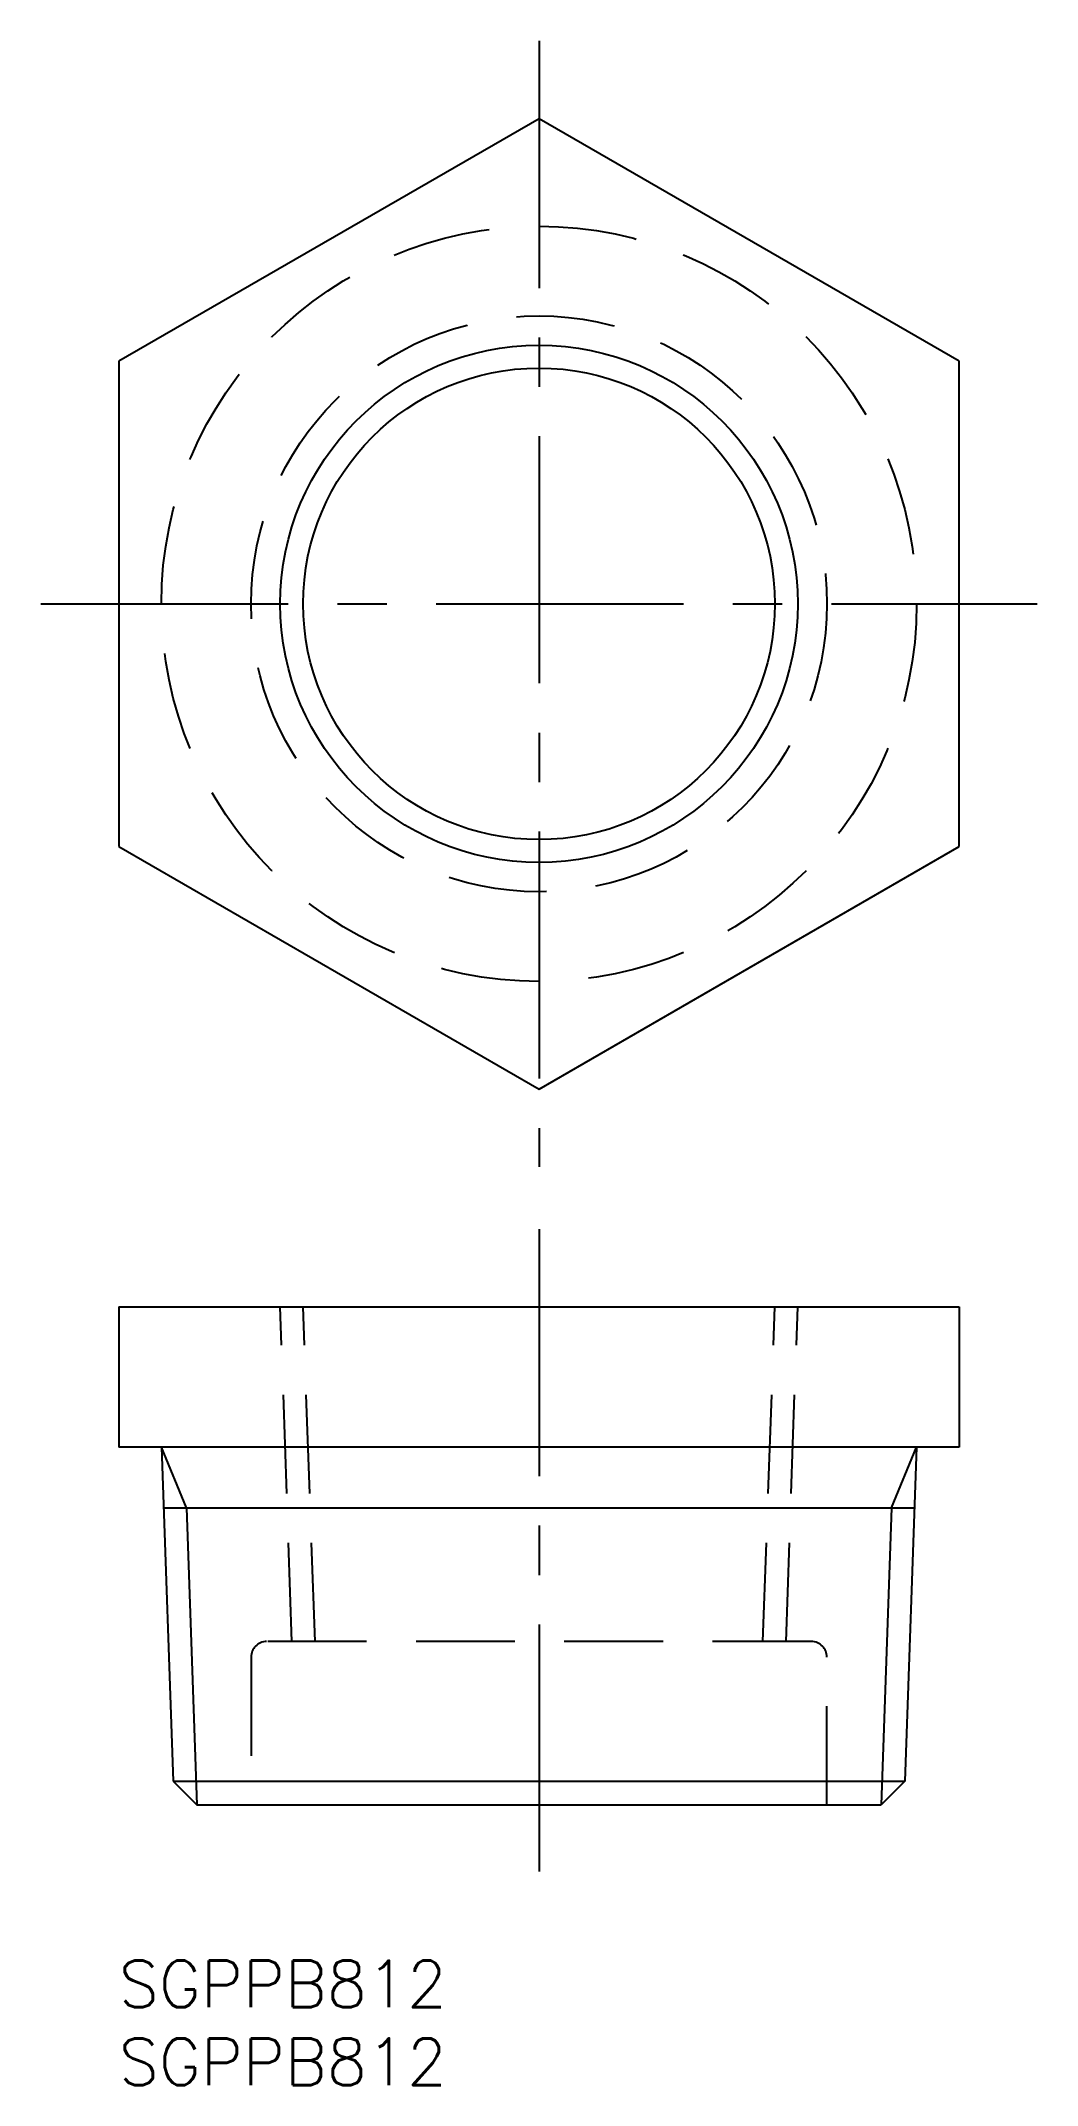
# Model space of a CAD drawing. Extents: x -5 to 59, y -8 to 123.
import ezdxf

# ---------------------------------------------------------------- set-up
doc = ezdxf.new("R2010")
doc.units = 0
doc.header["$LTSCALE"] = 0.5
doc.linetypes.add('CENTER', pattern=[50.8, 31.75, -6.35, 6.35, -6.35])
doc.linetypes.add('DASHED', pattern=[19.05, 12.7, -6.35])
for name, color, linetype in [('MSM_CENTER', 1, 'CENTER'), ('MSM_CONTINUOUS', 7, 'CONTINUOUS'), ('MSM_DASHED', 4, 'DASHED'), ('MSM_NARROW', 5, 'CONTINUOUS'), ('MSM_PART_NUMBER', 7, 'CONTINUOUS')]:
    doc.layers.add(name, color=color, linetype=linetype)
doc.styles.get("Standard").update_dxf_attribs({"font": 'txt.shx', "height": 3, "bigfont": 'bigfont.shx'})

# ---------------------------------------------------------------- blocks, each defined once
blk = doc.blocks.new('*U4')
at = {"layer": 'MSM_PART_NUMBER'}
blk.add_text('SGPPB812', height=3, dxfattribs=at).set_placement((0, -3))
blk = doc.blocks.new('*U5')
at = {"layer": 'MSM_PART_NUMBER'}
blk.add_text('SGPPB812', height=3, dxfattribs=at).set_placement((0, -8))

msp = doc.modelspace()

# ---------------------------------------------------------------- linework, layer by layer
at = {"layer": 'MSM_CENTER'}
for p, q in [((27, 123.35), (27, 51)), ((-5, 87.18), (59, 87.18)), ((27, 47), (27, 5))]:
    msp.add_line(p, q, dxfattribs=at)
at = {"layer": 'MSM_CONTINUOUS'}
for p, q in [((27, 118.35), (0, 102.77)), ((54, 102.77), (27, 118.35)), ((0, 102.77), (0, 71.59)), ((54, 71.59), (54, 102.77)), ((0, 71.59), (27, 56)), ((27, 56), (54, 71.59)), ((0, 42), (54, 42)), ((0, 42), (0, 33)), ((27, 42), (27, 33)), ((54, 42), (54, 33)), ((54, 33), (0, 33)), ((2.74, 33), (3.49, 11.53)), ((51.26, 33), (50.51, 11.53)), ((2.88, 29.1), (51.12, 29.1)), ((3.49, 11.53), (50.51, 11.53)), ((3.49, 11.53), (5.02, 10)), ((50.51, 11.53), (48.98, 10)), ((5.02, 10), (48.98, 10))]:
    msp.add_line(p, q, dxfattribs=at)
msp.add_circle((27, 87.18), 15.15, dxfattribs=at)
at = {"layer": 'MSM_DASHED'}
for p, q in [((11.13, 20.5), (10.38, 42)), ((12.61, 20.5), (11.85, 42)), ((41.39, 20.5), (42.15, 42)), ((42.87, 20.5), (43.62, 42)), ((44.5, 20.5), (9.5, 20.5)), ((8.5, 19.5), (8.5, 10)), ((45.5, 10), (45.5, 19.5))]:
    msp.add_line(p, q, dxfattribs=at)
for radius in [24.26, 18.5]:
    msp.add_circle((27, 87.18), radius, dxfattribs=at)
for centre, start, end in [((9.5, 19.5), 90, 180), ((44.5, 19.5), 0, 90)]:
    msp.add_arc(centre, 1, start, end, dxfattribs=at)
at = {"layer": 'MSM_NARROW'}
for p, q in [((4.35, 29.1), (2.74, 33)), ((49.65, 29.1), (51.26, 33)), ((4.35, 29.1), (5.02, 10)), ((49.65, 29.1), (48.98, 10))]:
    msp.add_line(p, q, dxfattribs=at)
msp.add_circle((27, 87.18), 16.62, dxfattribs=at)

# ---------------------------------------------------------------- block references
at = {"layer": 'MSM_CONTINUOUS'}
for name in ['*U4', '*U5']:
    msp.add_blockref(name, (0, 0), dxfattribs=at)

doc.saveas('drawing.dxf')
